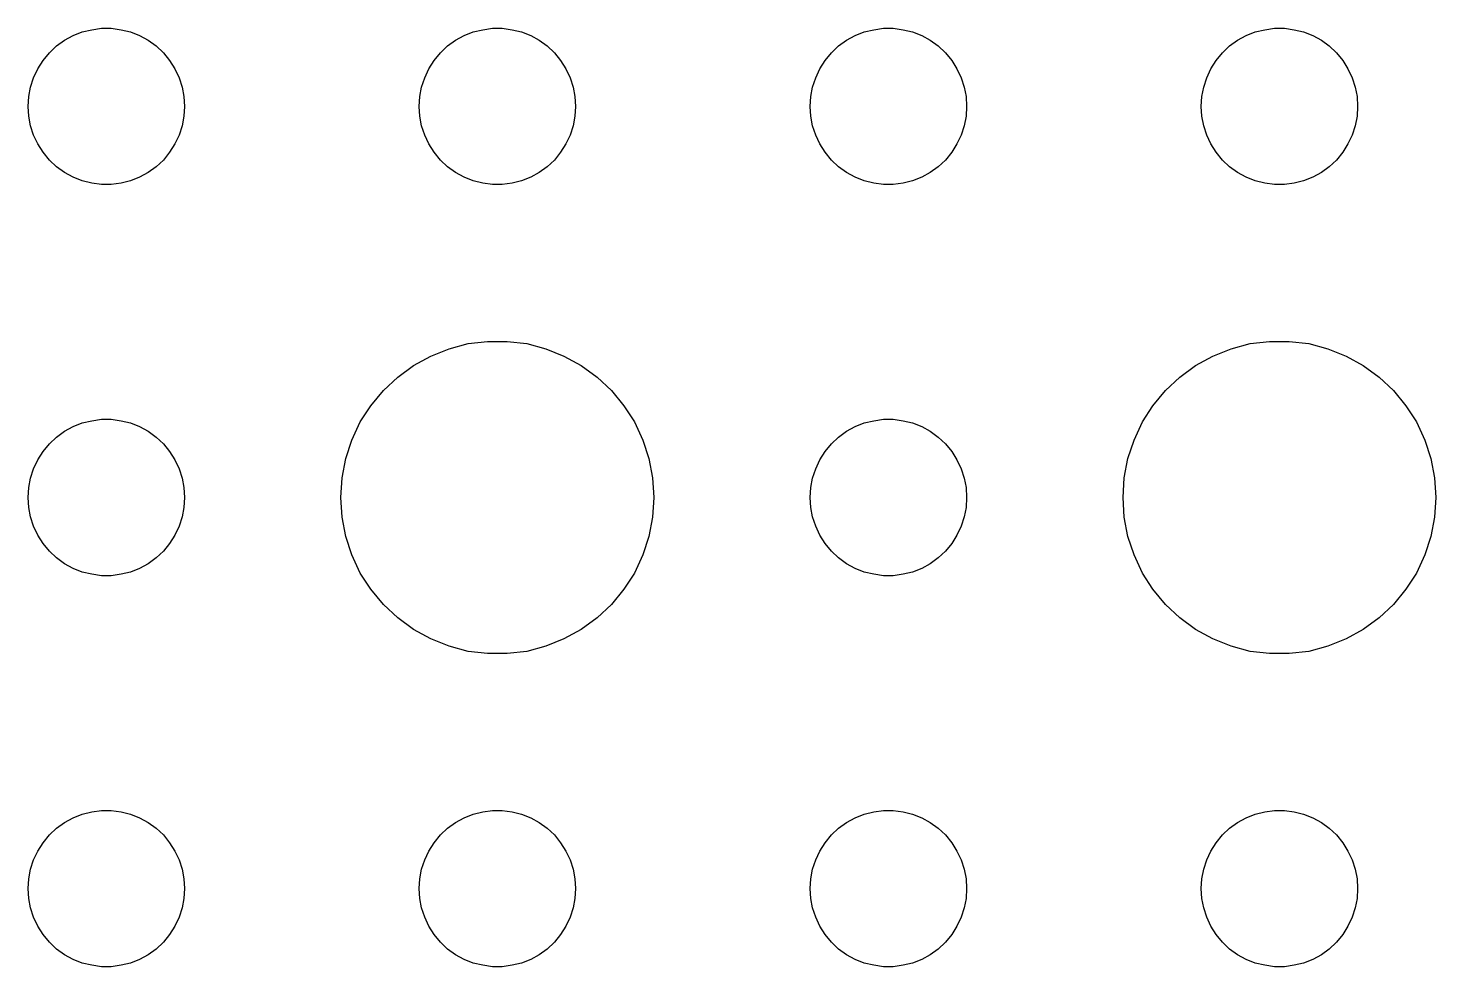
# Model space of a CAD drawing. Header units: metres. Extents: x -134 to 134, y 518 to 1078.
# Drawn here: x -31.5 to -4.5, y 1002 to 1020 of the extents above; entities that cross this region are included whole.
import ezdxf

# ---------------------------------------------------------------- set-up
doc = ezdxf.new("R2010")
doc.units = ezdxf.units.M

msp = doc.modelspace()

# ---------------------------------------------------------------- linework, layer by layer
for p, q in [((-30.8037, 1019.77), (-30.6387, 1019.86)), ((-30.6387, 1019.86), (-30.4635, 1019.93)), ((-30.4635, 1019.93), (-30.2811, 1019.97)), ((-30.2811, 1019.97), (-30.0942, 1020)), ((-30.0942, 1020), (-29.9058, 1020)), ((-29.9058, 1020), (-29.7189, 1019.97)), ((-29.7189, 1019.97), (-29.5365, 1019.93)), ((-29.5365, 1019.93), (-29.3613, 1019.86)), ((-29.3613, 1019.86), (-29.1963, 1019.77)), ((-23.3037, 1019.77), (-23.1387, 1019.86)), ((-23.1387, 1019.86), (-22.9635, 1019.93)), ((-22.9635, 1019.93), (-22.7811, 1019.97)), ((-22.7811, 1019.97), (-22.5942, 1020)), ((-22.5942, 1020), (-22.4058, 1020)), ((-22.4058, 1020), (-22.2189, 1019.97)), ((-22.2189, 1019.97), (-22.0365, 1019.93)), ((-22.0365, 1019.93), (-21.8613, 1019.86)), ((-21.8613, 1019.86), (-21.6963, 1019.77)), ((-15.8037, 1019.77), (-15.6387, 1019.86)), ((-15.6387, 1019.86), (-15.4635, 1019.93)), ((-15.4635, 1019.93), (-15.2811, 1019.97)), ((-15.2811, 1019.97), (-15.0942, 1020)), ((-15.0942, 1020), (-14.9058, 1020)), ((-14.9058, 1020), (-14.7189, 1019.97)), ((-14.7189, 1019.97), (-14.5365, 1019.93)), ((-14.5365, 1019.93), (-14.3613, 1019.86)), ((-14.3613, 1019.86), (-14.1963, 1019.77)), ((-8.30373, 1019.77), (-8.13866, 1019.86)), ((-8.13866, 1019.86), (-7.96352, 1019.93)), ((-7.96352, 1019.93), (-7.78107, 1019.97)), ((-7.78107, 1019.97), (-7.59418, 1020)), ((-7.59418, 1020), (-7.40581, 1020)), ((-7.40581, 1020), (-7.21892, 1019.97)), ((-7.21892, 1019.97), (-7.03647, 1019.93)), ((-7.03647, 1019.93), (-6.86133, 1019.86)), ((-6.86133, 1019.86), (-6.69626, 1019.77)), ((-31.2135, 1019.38), (-31.0934, 1019.53)), ((-31.0934, 1019.53), (-30.9561, 1019.66)), ((-30.9561, 1019.66), (-30.8037, 1019.77)), ((-29.1963, 1019.77), (-29.0439, 1019.66)), ((-29.0439, 1019.66), (-28.9065, 1019.53)), ((-28.9065, 1019.53), (-28.7865, 1019.38)), ((-23.7135, 1019.38), (-23.5934, 1019.53)), ((-23.5934, 1019.53), (-23.4561, 1019.66)), ((-23.4561, 1019.66), (-23.3037, 1019.77)), ((-21.6963, 1019.77), (-21.5439, 1019.66)), ((-21.5439, 1019.66), (-21.4065, 1019.53)), ((-21.4065, 1019.53), (-21.2865, 1019.38)), ((-16.2135, 1019.38), (-16.0934, 1019.53)), ((-16.0934, 1019.53), (-15.9561, 1019.66)), ((-15.9561, 1019.66), (-15.8037, 1019.77)), ((-14.1963, 1019.77), (-14.0439, 1019.66)), ((-14.0439, 1019.66), (-13.9065, 1019.53)), ((-13.9065, 1019.53), (-13.7865, 1019.38)), ((-8.71352, 1019.38), (-8.59344, 1019.53)), ((-8.59344, 1019.53), (-8.45613, 1019.66)), ((-8.45613, 1019.66), (-8.30373, 1019.77)), ((-6.69626, 1019.77), (-6.54385, 1019.66)), ((-6.54385, 1019.66), (-6.40654, 1019.53)), ((-6.40654, 1019.53), (-6.28647, 1019.38)), ((-31.3145, 1019.22), (-31.2135, 1019.38)), ((-28.7865, 1019.38), (-28.6855, 1019.22)), ((-23.8145, 1019.22), (-23.7135, 1019.38)), ((-21.2865, 1019.38), (-21.1855, 1019.22)), ((-16.3145, 1019.22), (-16.2135, 1019.38)), ((-13.7865, 1019.38), (-13.6855, 1019.22)), ((-8.81445, 1019.22), (-8.71352, 1019.38)), ((-6.28647, 1019.38), (-6.18553, 1019.22)), ((-31.4529, 1018.87), (-31.3947, 1019.05)), ((-31.3947, 1019.05), (-31.3145, 1019.22)), ((-28.6855, 1019.22), (-28.6053, 1019.05)), ((-28.6053, 1019.05), (-28.5471, 1018.87)), ((-23.9529, 1018.87), (-23.8947, 1019.05)), ((-23.8947, 1019.05), (-23.8145, 1019.22)), ((-21.1855, 1019.22), (-21.1053, 1019.05)), ((-21.1053, 1019.05), (-21.0471, 1018.87)), ((-16.4529, 1018.87), (-16.3947, 1019.05)), ((-16.3947, 1019.05), (-16.3145, 1019.22)), ((-13.6855, 1019.22), (-13.6053, 1019.05)), ((-13.6053, 1019.05), (-13.5471, 1018.87)), ((-8.95287, 1018.87), (-8.89465, 1019.05)), ((-8.89465, 1019.05), (-8.81445, 1019.22)), ((-6.18553, 1019.22), (-6.10533, 1019.05)), ((-6.10533, 1019.05), (-6.04712, 1018.87)), ((-31.4882, 1018.69), (-31.4529, 1018.87)), ((-28.5471, 1018.87), (-28.5118, 1018.69)), ((-23.9882, 1018.69), (-23.9529, 1018.87)), ((-21.0471, 1018.87), (-21.0118, 1018.69)), ((-16.4882, 1018.69), (-16.4529, 1018.87)), ((-13.5471, 1018.87), (-13.5118, 1018.69)), ((-8.98816, 1018.69), (-8.95287, 1018.87)), ((-6.04712, 1018.87), (-6.01183, 1018.69)), ((-31.5, 1018.5), (-31.4882, 1018.69)), ((-31.4882, 1018.31), (-31.5, 1018.5)), ((-28.5118, 1018.69), (-28.5, 1018.5)), ((-28.5, 1018.5), (-28.5118, 1018.31)), ((-24, 1018.5), (-23.9882, 1018.69)), ((-23.9882, 1018.31), (-24, 1018.5)), ((-21.0118, 1018.69), (-21, 1018.5)), ((-21, 1018.5), (-21.0118, 1018.31)), ((-16.5, 1018.5), (-16.4882, 1018.69)), ((-16.4882, 1018.31), (-16.5, 1018.5)), ((-13.5118, 1018.69), (-13.5, 1018.5)), ((-13.5, 1018.5), (-13.5118, 1018.31)), ((-9, 1018.5), (-8.98816, 1018.69)), ((-8.98816, 1018.31), (-9, 1018.5)), ((-6.01183, 1018.69), (-6, 1018.5)), ((-6, 1018.5), (-6.01183, 1018.31)), ((-31.4529, 1018.13), (-31.4882, 1018.31)), ((-28.5118, 1018.31), (-28.5471, 1018.13)), ((-23.9529, 1018.13), (-23.9882, 1018.31)), ((-21.0118, 1018.31), (-21.0471, 1018.13)), ((-16.4529, 1018.13), (-16.4882, 1018.31)), ((-13.5118, 1018.31), (-13.5471, 1018.13)), ((-8.95287, 1018.13), (-8.98816, 1018.31)), ((-6.01183, 1018.31), (-6.04712, 1018.13)), ((-31.3947, 1017.95), (-31.4529, 1018.13)), ((-31.3145, 1017.78), (-31.3947, 1017.95)), ((-28.6053, 1017.95), (-28.6855, 1017.78)), ((-28.5471, 1018.13), (-28.6053, 1017.95)), ((-23.8947, 1017.95), (-23.9529, 1018.13)), ((-23.8145, 1017.78), (-23.8947, 1017.95)), ((-21.1053, 1017.95), (-21.1855, 1017.78)), ((-21.0471, 1018.13), (-21.1053, 1017.95)), ((-16.3947, 1017.95), (-16.4529, 1018.13)), ((-16.3145, 1017.78), (-16.3947, 1017.95)), ((-13.6053, 1017.95), (-13.6855, 1017.78)), ((-13.5471, 1018.13), (-13.6053, 1017.95)), ((-8.89465, 1017.95), (-8.95287, 1018.13)), ((-8.81445, 1017.78), (-8.89465, 1017.95)), ((-6.10533, 1017.95), (-6.18553, 1017.78)), ((-6.04712, 1018.13), (-6.10533, 1017.95)), ((-31.2135, 1017.62), (-31.3145, 1017.78)), ((-28.6855, 1017.78), (-28.7865, 1017.62)), ((-23.7135, 1017.62), (-23.8145, 1017.78)), ((-21.1855, 1017.78), (-21.2865, 1017.62)), ((-16.2135, 1017.62), (-16.3145, 1017.78)), ((-13.6855, 1017.78), (-13.7865, 1017.62)), ((-8.71352, 1017.62), (-8.81445, 1017.78)), ((-6.18553, 1017.78), (-6.28647, 1017.62)), ((-31.0934, 1017.47), (-31.2135, 1017.62)), ((-30.9561, 1017.34), (-31.0934, 1017.47)), ((-28.9065, 1017.47), (-29.0439, 1017.34)), ((-28.7865, 1017.62), (-28.9065, 1017.47)), ((-23.5934, 1017.47), (-23.7135, 1017.62)), ((-23.4561, 1017.34), (-23.5934, 1017.47)), ((-21.4065, 1017.47), (-21.5439, 1017.34)), ((-21.2865, 1017.62), (-21.4065, 1017.47)), ((-16.0934, 1017.47), (-16.2135, 1017.62)), ((-15.9561, 1017.34), (-16.0934, 1017.47)), ((-13.9065, 1017.47), (-14.0439, 1017.34)), ((-13.7865, 1017.62), (-13.9065, 1017.47)), ((-8.59344, 1017.47), (-8.71352, 1017.62)), ((-8.45613, 1017.34), (-8.59344, 1017.47)), ((-6.40654, 1017.47), (-6.54385, 1017.34)), ((-6.28647, 1017.62), (-6.40654, 1017.47)), ((-30.8037, 1017.23), (-30.9561, 1017.34)), ((-30.6387, 1017.14), (-30.8037, 1017.23)), ((-30.4635, 1017.07), (-30.6387, 1017.14)), ((-29.3613, 1017.14), (-29.5365, 1017.07)), ((-29.1963, 1017.23), (-29.3613, 1017.14)), ((-29.0439, 1017.34), (-29.1963, 1017.23)), ((-23.3037, 1017.23), (-23.4561, 1017.34)), ((-23.1387, 1017.14), (-23.3037, 1017.23)), ((-22.9635, 1017.07), (-23.1387, 1017.14)), ((-21.8613, 1017.14), (-22.0365, 1017.07)), ((-21.6963, 1017.23), (-21.8613, 1017.14)), ((-21.5439, 1017.34), (-21.6963, 1017.23)), ((-15.8037, 1017.23), (-15.9561, 1017.34)), ((-15.6387, 1017.14), (-15.8037, 1017.23)), ((-15.4635, 1017.07), (-15.6387, 1017.14)), ((-14.3613, 1017.14), (-14.5365, 1017.07)), ((-14.1963, 1017.23), (-14.3613, 1017.14)), ((-14.0439, 1017.34), (-14.1963, 1017.23)), ((-8.30373, 1017.23), (-8.45613, 1017.34)), ((-8.13866, 1017.14), (-8.30373, 1017.23)), ((-7.96352, 1017.07), (-8.13866, 1017.14)), ((-6.86133, 1017.14), (-7.03647, 1017.07)), ((-6.69626, 1017.23), (-6.86133, 1017.14)), ((-6.54385, 1017.34), (-6.69626, 1017.23)), ((-30.2811, 1017.03), (-30.4635, 1017.07)), ((-30.0942, 1017), (-30.2811, 1017.03)), ((-29.9058, 1017), (-30.0942, 1017)), ((-29.7189, 1017.03), (-29.9058, 1017)), ((-29.5365, 1017.07), (-29.7189, 1017.03)), ((-22.7811, 1017.03), (-22.9635, 1017.07)), ((-22.5942, 1017), (-22.7811, 1017.03)), ((-22.4058, 1017), (-22.5942, 1017)), ((-22.2189, 1017.03), (-22.4058, 1017)), ((-22.0365, 1017.07), (-22.2189, 1017.03)), ((-15.2811, 1017.03), (-15.4635, 1017.07)), ((-15.0942, 1017), (-15.2811, 1017.03)), ((-14.9058, 1017), (-15.0942, 1017)), ((-14.7189, 1017.03), (-14.9058, 1017)), ((-14.5365, 1017.07), (-14.7189, 1017.03)), ((-7.78107, 1017.03), (-7.96352, 1017.07)), ((-7.59418, 1017), (-7.78107, 1017.03)), ((-7.40581, 1017), (-7.59418, 1017)), ((-7.21892, 1017.03), (-7.40581, 1017)), ((-7.03647, 1017.07), (-7.21892, 1017.03)), ((-23.7773, 1013.71), (-23.427, 1013.85)), ((-23.427, 1013.85), (-23.0621, 1013.95)), ((-23.0621, 1013.95), (-22.6884, 1013.99)), ((-22.6884, 1013.99), (-22.3116, 1013.99)), ((-22.3116, 1013.99), (-21.9379, 1013.95)), ((-21.9379, 1013.95), (-21.5729, 1013.85)), ((-21.5729, 1013.85), (-21.2227, 1013.71)), ((-8.77733, 1013.71), (-8.42705, 1013.85)), ((-8.42705, 1013.85), (-8.06213, 1013.95)), ((-8.06213, 1013.95), (-7.68837, 1013.99)), ((-7.68837, 1013.99), (-7.31161, 1013.99)), ((-7.31161, 1013.99), (-6.93785, 1013.95)), ((-6.93785, 1013.95), (-6.57294, 1013.85)), ((-6.57294, 1013.85), (-6.22266, 1013.71)), ((-24.1075, 1013.53), (-23.7773, 1013.71)), ((-21.2227, 1013.71), (-20.8925, 1013.53)), ((-9.10747, 1013.53), (-8.77733, 1013.71)), ((-6.22266, 1013.71), (-5.89252, 1013.53)), ((-24.4123, 1013.31), (-24.1075, 1013.53)), ((-20.8925, 1013.53), (-20.5877, 1013.31)), ((-9.41226, 1013.31), (-9.10747, 1013.53)), ((-5.89252, 1013.53), (-5.58772, 1013.31)), ((-24.927, 1012.76), (-24.6869, 1013.05)), ((-24.6869, 1013.05), (-24.4123, 1013.31)), ((-20.5877, 1013.31), (-20.3131, 1013.05)), ((-20.3131, 1013.05), (-20.0729, 1012.76)), ((-9.92705, 1012.76), (-9.6869, 1013.05)), ((-9.6869, 1013.05), (-9.41226, 1013.31)), ((-5.58772, 1013.31), (-5.31308, 1013.05)), ((-5.31308, 1013.05), (-5.07294, 1012.76)), ((-25.1289, 1012.45), (-24.927, 1012.76)), ((-20.0729, 1012.76), (-19.8711, 1012.45)), ((-10.1289, 1012.45), (-9.92705, 1012.76)), ((-5.07294, 1012.76), (-4.87108, 1012.45)), ((-30.9561, 1012.16), (-30.8037, 1012.27)), ((-30.8037, 1012.27), (-30.6387, 1012.36)), ((-30.6387, 1012.36), (-30.4635, 1012.43)), ((-30.4635, 1012.43), (-30.2811, 1012.47)), ((-30.2811, 1012.47), (-30.0942, 1012.5)), ((-30.0942, 1012.5), (-29.9058, 1012.5)), ((-29.9058, 1012.5), (-29.7189, 1012.47)), ((-29.7189, 1012.47), (-29.5365, 1012.43)), ((-29.5365, 1012.43), (-29.3613, 1012.36)), ((-29.3613, 1012.36), (-29.1963, 1012.27)), ((-29.1963, 1012.27), (-29.0439, 1012.16)), ((-25.2893, 1012.1), (-25.1289, 1012.45)), ((-19.8711, 1012.45), (-19.7107, 1012.1)), ((-15.9561, 1012.16), (-15.8037, 1012.27)), ((-15.8037, 1012.27), (-15.6387, 1012.36)), ((-15.6387, 1012.36), (-15.4635, 1012.43)), ((-15.4635, 1012.43), (-15.2811, 1012.47)), ((-15.2811, 1012.47), (-15.0942, 1012.5)), ((-15.0942, 1012.5), (-14.9058, 1012.5)), ((-14.9058, 1012.5), (-14.7189, 1012.47)), ((-14.7189, 1012.47), (-14.5365, 1012.43)), ((-14.5365, 1012.43), (-14.3613, 1012.36)), ((-14.3613, 1012.36), (-14.1963, 1012.27)), ((-14.1963, 1012.27), (-14.0439, 1012.16)), ((-10.2893, 1012.1), (-10.1289, 1012.45)), ((-4.87108, 1012.45), (-4.71066, 1012.1)), ((-31.2135, 1011.88), (-31.0934, 1012.03)), ((-31.0934, 1012.03), (-30.9561, 1012.16)), ((-29.0439, 1012.16), (-28.9065, 1012.03)), ((-28.9065, 1012.03), (-28.7865, 1011.88)), ((-25.4057, 1011.75), (-25.2893, 1012.1)), ((-19.7107, 1012.1), (-19.5942, 1011.75)), ((-16.2135, 1011.88), (-16.0934, 1012.03)), ((-16.0934, 1012.03), (-15.9561, 1012.16)), ((-14.0439, 1012.16), (-13.9065, 1012.03)), ((-13.9065, 1012.03), (-13.7865, 1011.88)), ((-10.4057, 1011.75), (-10.2893, 1012.1)), ((-4.71066, 1012.1), (-4.59424, 1011.75)), ((-31.3947, 1011.55), (-31.3145, 1011.72)), ((-31.3145, 1011.72), (-31.2135, 1011.88)), ((-28.7865, 1011.88), (-28.6855, 1011.72)), ((-28.6855, 1011.72), (-28.6053, 1011.55)), ((-25.4763, 1011.38), (-25.4057, 1011.75)), ((-19.5942, 1011.75), (-19.5237, 1011.38)), ((-16.3947, 1011.55), (-16.3145, 1011.72)), ((-16.3145, 1011.72), (-16.2135, 1011.88)), ((-13.7865, 1011.88), (-13.6855, 1011.72)), ((-13.6855, 1011.72), (-13.6053, 1011.55)), ((-10.4763, 1011.38), (-10.4057, 1011.75)), ((-4.59424, 1011.75), (-4.52365, 1011.38)), ((-31.4529, 1011.37), (-31.3947, 1011.55)), ((-28.6053, 1011.55), (-28.5471, 1011.37)), ((-16.4529, 1011.37), (-16.3947, 1011.55)), ((-13.6053, 1011.55), (-13.5471, 1011.37)), ((-31.5, 1011), (-31.4882, 1011.19)), ((-31.4882, 1011.19), (-31.4529, 1011.37)), ((-28.5471, 1011.37), (-28.5118, 1011.19)), ((-28.5118, 1011.19), (-28.5, 1011)), ((-25.5, 1011), (-25.4763, 1011.38)), ((-19.5237, 1011.38), (-19.5, 1011)), ((-16.5, 1011), (-16.4882, 1011.19)), ((-16.4882, 1011.19), (-16.4529, 1011.37)), ((-13.5471, 1011.37), (-13.5118, 1011.19)), ((-13.5118, 1011.19), (-13.5, 1011)), ((-10.5, 1011), (-10.4763, 1011.38)), ((-4.52365, 1011.38), (-4.5, 1011)), ((-31.4882, 1010.81), (-31.5, 1011)), ((-28.5, 1011), (-28.5118, 1010.81)), ((-25.4763, 1010.62), (-25.5, 1011)), ((-19.5, 1011), (-19.5237, 1010.62)), ((-16.4882, 1010.81), (-16.5, 1011)), ((-13.5, 1011), (-13.5118, 1010.81)), ((-10.4763, 1010.62), (-10.5, 1011)), ((-4.5, 1011), (-4.52365, 1010.62)), ((-31.4529, 1010.63), (-31.4882, 1010.81)), ((-31.3947, 1010.45), (-31.4529, 1010.63)), ((-28.5471, 1010.63), (-28.6053, 1010.45)), ((-28.5118, 1010.81), (-28.5471, 1010.63)), ((-25.4057, 1010.25), (-25.4763, 1010.62)), ((-19.5237, 1010.62), (-19.5942, 1010.25)), ((-16.4529, 1010.63), (-16.4882, 1010.81)), ((-16.3947, 1010.45), (-16.4529, 1010.63)), ((-13.5471, 1010.63), (-13.6053, 1010.45)), ((-13.5118, 1010.81), (-13.5471, 1010.63)), ((-10.4057, 1010.25), (-10.4763, 1010.62)), ((-4.52365, 1010.62), (-4.59424, 1010.25)), ((-31.3145, 1010.28), (-31.3947, 1010.45)), ((-28.6053, 1010.45), (-28.6855, 1010.28)), ((-16.3145, 1010.28), (-16.3947, 1010.45)), ((-13.6053, 1010.45), (-13.6855, 1010.28)), ((-31.2135, 1010.12), (-31.3145, 1010.28)), ((-31.0934, 1009.97), (-31.2135, 1010.12)), ((-28.7865, 1010.12), (-28.9065, 1009.97)), ((-28.6855, 1010.28), (-28.7865, 1010.12)), ((-25.2893, 1009.9), (-25.4057, 1010.25)), ((-19.5942, 1010.25), (-19.7107, 1009.9)), ((-16.2135, 1010.12), (-16.3145, 1010.28)), ((-16.0934, 1009.97), (-16.2135, 1010.12)), ((-13.7865, 1010.12), (-13.9065, 1009.97)), ((-13.6855, 1010.28), (-13.7865, 1010.12)), ((-10.2893, 1009.9), (-10.4057, 1010.25)), ((-4.59424, 1010.25), (-4.71066, 1009.9)), ((-30.9561, 1009.84), (-31.0934, 1009.97)), ((-30.8037, 1009.73), (-30.9561, 1009.84)), ((-29.0439, 1009.84), (-29.1963, 1009.73)), ((-28.9065, 1009.97), (-29.0439, 1009.84)), ((-25.1289, 1009.55), (-25.2893, 1009.9)), ((-19.7107, 1009.9), (-19.8711, 1009.55)), ((-15.9561, 1009.84), (-16.0934, 1009.97)), ((-15.8037, 1009.73), (-15.9561, 1009.84)), ((-14.0439, 1009.84), (-14.1963, 1009.73)), ((-13.9065, 1009.97), (-14.0439, 1009.84)), ((-10.1289, 1009.55), (-10.2893, 1009.9)), ((-4.71066, 1009.9), (-4.87108, 1009.55)), ((-30.6387, 1009.64), (-30.8037, 1009.73)), ((-30.4635, 1009.57), (-30.6387, 1009.64)), ((-30.2811, 1009.53), (-30.4635, 1009.57)), ((-29.5365, 1009.57), (-29.7189, 1009.53)), ((-29.3613, 1009.64), (-29.5365, 1009.57)), ((-29.1963, 1009.73), (-29.3613, 1009.64)), ((-24.927, 1009.24), (-25.1289, 1009.55)), ((-19.8711, 1009.55), (-20.0729, 1009.24)), ((-15.6387, 1009.64), (-15.8037, 1009.73)), ((-15.4635, 1009.57), (-15.6387, 1009.64)), ((-15.2811, 1009.53), (-15.4635, 1009.57)), ((-14.5365, 1009.57), (-14.7189, 1009.53)), ((-14.3613, 1009.64), (-14.5365, 1009.57)), ((-14.1963, 1009.73), (-14.3613, 1009.64)), ((-9.92705, 1009.24), (-10.1289, 1009.55)), ((-4.87108, 1009.55), (-5.07294, 1009.24)), ((-30.0942, 1009.5), (-30.2811, 1009.53)), ((-29.9058, 1009.5), (-30.0942, 1009.5)), ((-29.7189, 1009.53), (-29.9058, 1009.5)), ((-15.0942, 1009.5), (-15.2811, 1009.53)), ((-14.9058, 1009.5), (-15.0942, 1009.5)), ((-14.7189, 1009.53), (-14.9058, 1009.5)), ((-24.6869, 1008.95), (-24.927, 1009.24)), ((-20.0729, 1009.24), (-20.3131, 1008.95)), ((-9.6869, 1008.95), (-9.92705, 1009.24)), ((-5.07294, 1009.24), (-5.31308, 1008.95)), ((-24.4123, 1008.69), (-24.6869, 1008.95)), ((-20.3131, 1008.95), (-20.5877, 1008.69)), ((-9.41226, 1008.69), (-9.6869, 1008.95)), ((-5.31308, 1008.95), (-5.58772, 1008.69)), ((-24.1075, 1008.47), (-24.4123, 1008.69)), ((-23.7773, 1008.29), (-24.1075, 1008.47)), ((-20.8925, 1008.47), (-21.2227, 1008.29)), ((-20.5877, 1008.69), (-20.8925, 1008.47)), ((-9.10747, 1008.47), (-9.41226, 1008.69)), ((-8.77733, 1008.29), (-9.10747, 1008.47)), ((-5.89252, 1008.47), (-6.22266, 1008.29)), ((-5.58772, 1008.69), (-5.89252, 1008.47)), ((-23.427, 1008.15), (-23.7773, 1008.29)), ((-21.2227, 1008.29), (-21.5729, 1008.15)), ((-8.42705, 1008.15), (-8.77733, 1008.29)), ((-6.22266, 1008.29), (-6.57294, 1008.15)), ((-23.0621, 1008.05), (-23.427, 1008.15)), ((-22.6884, 1008.01), (-23.0621, 1008.05)), ((-22.3116, 1008.01), (-22.6884, 1008.01)), ((-21.9379, 1008.05), (-22.3116, 1008.01)), ((-21.5729, 1008.15), (-21.9379, 1008.05)), ((-8.06213, 1008.05), (-8.42705, 1008.15)), ((-7.68837, 1008.01), (-8.06213, 1008.05)), ((-7.31161, 1008.01), (-7.68837, 1008.01)), ((-6.93785, 1008.05), (-7.31161, 1008.01)), ((-6.57294, 1008.15), (-6.93785, 1008.05)), ((-30.4635, 1004.93), (-30.2811, 1004.97)), ((-30.2811, 1004.97), (-30.0942, 1005)), ((-30.0942, 1005), (-29.9058, 1005)), ((-29.9058, 1005), (-29.7189, 1004.97)), ((-29.7189, 1004.97), (-29.5365, 1004.93)), ((-22.9635, 1004.93), (-22.7811, 1004.97)), ((-22.7811, 1004.97), (-22.5942, 1005)), ((-22.5942, 1005), (-22.4058, 1005)), ((-22.4058, 1005), (-22.2189, 1004.97)), ((-22.2189, 1004.97), (-22.0365, 1004.93)), ((-15.4635, 1004.93), (-15.2811, 1004.97)), ((-15.2811, 1004.97), (-15.0942, 1005)), ((-15.0942, 1005), (-14.9058, 1005)), ((-14.9058, 1005), (-14.7189, 1004.97)), ((-14.7189, 1004.97), (-14.5365, 1004.93)), ((-7.96352, 1004.93), (-7.78107, 1004.97)), ((-7.78107, 1004.97), (-7.59418, 1005)), ((-7.59418, 1005), (-7.40581, 1005)), ((-7.40581, 1005), (-7.21892, 1004.97)), ((-7.21892, 1004.97), (-7.03647, 1004.93)), ((-30.9561, 1004.66), (-30.8037, 1004.77)), ((-30.8037, 1004.77), (-30.6387, 1004.86)), ((-30.6387, 1004.86), (-30.4635, 1004.93)), ((-29.5365, 1004.93), (-29.3613, 1004.86)), ((-29.3613, 1004.86), (-29.1963, 1004.77)), ((-29.1963, 1004.77), (-29.0439, 1004.66)), ((-23.4561, 1004.66), (-23.3037, 1004.77)), ((-23.3037, 1004.77), (-23.1387, 1004.86)), ((-23.1387, 1004.86), (-22.9635, 1004.93)), ((-22.0365, 1004.93), (-21.8613, 1004.86)), ((-21.8613, 1004.86), (-21.6963, 1004.77)), ((-21.6963, 1004.77), (-21.5439, 1004.66)), ((-15.9561, 1004.66), (-15.8037, 1004.77)), ((-15.8037, 1004.77), (-15.6387, 1004.86)), ((-15.6387, 1004.86), (-15.4635, 1004.93)), ((-14.5365, 1004.93), (-14.3613, 1004.86)), ((-14.3613, 1004.86), (-14.1963, 1004.77)), ((-14.1963, 1004.77), (-14.0439, 1004.66)), ((-8.45613, 1004.66), (-8.30373, 1004.77)), ((-8.30373, 1004.77), (-8.13866, 1004.86)), ((-8.13866, 1004.86), (-7.96352, 1004.93)), ((-7.03647, 1004.93), (-6.86133, 1004.86)), ((-6.86133, 1004.86), (-6.69626, 1004.77)), ((-6.69626, 1004.77), (-6.54385, 1004.66)), ((-31.2135, 1004.38), (-31.0934, 1004.53)), ((-31.0934, 1004.53), (-30.9561, 1004.66)), ((-29.0439, 1004.66), (-28.9065, 1004.53)), ((-28.9065, 1004.53), (-28.7865, 1004.38)), ((-23.7135, 1004.38), (-23.5934, 1004.53)), ((-23.5934, 1004.53), (-23.4561, 1004.66)), ((-21.5439, 1004.66), (-21.4065, 1004.53)), ((-21.4065, 1004.53), (-21.2865, 1004.38)), ((-16.2135, 1004.38), (-16.0934, 1004.53)), ((-16.0934, 1004.53), (-15.9561, 1004.66)), ((-14.0439, 1004.66), (-13.9065, 1004.53)), ((-13.9065, 1004.53), (-13.7865, 1004.38)), ((-8.71352, 1004.38), (-8.59344, 1004.53)), ((-8.59344, 1004.53), (-8.45613, 1004.66)), ((-6.54385, 1004.66), (-6.40654, 1004.53)), ((-6.40654, 1004.53), (-6.28647, 1004.38)), ((-31.3947, 1004.05), (-31.3145, 1004.22)), ((-31.3145, 1004.22), (-31.2135, 1004.38)), ((-28.7865, 1004.38), (-28.6855, 1004.22)), ((-28.6855, 1004.22), (-28.6053, 1004.05)), ((-23.8947, 1004.05), (-23.8145, 1004.22)), ((-23.8145, 1004.22), (-23.7135, 1004.38)), ((-21.2865, 1004.38), (-21.1855, 1004.22)), ((-21.1855, 1004.22), (-21.1053, 1004.05)), ((-16.3947, 1004.05), (-16.3145, 1004.22)), ((-16.3145, 1004.22), (-16.2135, 1004.38)), ((-13.7865, 1004.38), (-13.6855, 1004.22)), ((-13.6855, 1004.22), (-13.6053, 1004.05)), ((-8.89465, 1004.05), (-8.81445, 1004.22)), ((-8.81445, 1004.22), (-8.71352, 1004.38)), ((-6.28647, 1004.38), (-6.18553, 1004.22)), ((-6.18553, 1004.22), (-6.10533, 1004.05)), ((-31.4882, 1003.69), (-31.4529, 1003.87)), ((-31.4529, 1003.87), (-31.3947, 1004.05)), ((-28.6053, 1004.05), (-28.5471, 1003.87)), ((-28.5471, 1003.87), (-28.5118, 1003.69)), ((-23.9882, 1003.69), (-23.9529, 1003.87)), ((-23.9529, 1003.87), (-23.8947, 1004.05)), ((-21.1053, 1004.05), (-21.0471, 1003.87)), ((-21.0471, 1003.87), (-21.0118, 1003.69)), ((-16.4882, 1003.69), (-16.4529, 1003.87)), ((-16.4529, 1003.87), (-16.3947, 1004.05)), ((-13.6053, 1004.05), (-13.5471, 1003.87)), ((-13.5471, 1003.87), (-13.5118, 1003.69)), ((-8.98816, 1003.69), (-8.95287, 1003.87)), ((-8.95287, 1003.87), (-8.89465, 1004.05)), ((-6.10533, 1004.05), (-6.04712, 1003.87)), ((-6.04712, 1003.87), (-6.01183, 1003.69)), ((-31.5, 1003.5), (-31.4882, 1003.69)), ((-28.5118, 1003.69), (-28.5, 1003.5)), ((-24, 1003.5), (-23.9882, 1003.69)), ((-21.0118, 1003.69), (-21, 1003.5)), ((-16.5, 1003.5), (-16.4882, 1003.69)), ((-13.5118, 1003.69), (-13.5, 1003.5)), ((-9, 1003.5), (-8.98816, 1003.69)), ((-6.01183, 1003.69), (-6, 1003.5)), ((-31.4882, 1003.31), (-31.5, 1003.5)), ((-28.5, 1003.5), (-28.5118, 1003.31)), ((-23.9882, 1003.31), (-24, 1003.5)), ((-21, 1003.5), (-21.0118, 1003.31)), ((-16.4882, 1003.31), (-16.5, 1003.5)), ((-13.5, 1003.5), (-13.5118, 1003.31)), ((-8.98816, 1003.31), (-9, 1003.5)), ((-6, 1003.5), (-6.01183, 1003.31)), ((-31.4529, 1003.13), (-31.4882, 1003.31)), ((-31.3947, 1002.95), (-31.4529, 1003.13)), ((-28.5471, 1003.13), (-28.6053, 1002.95)), ((-28.5118, 1003.31), (-28.5471, 1003.13)), ((-23.9529, 1003.13), (-23.9882, 1003.31)), ((-23.8947, 1002.95), (-23.9529, 1003.13)), ((-21.0471, 1003.13), (-21.1053, 1002.95)), ((-21.0118, 1003.31), (-21.0471, 1003.13)), ((-16.4529, 1003.13), (-16.4882, 1003.31)), ((-16.3947, 1002.95), (-16.4529, 1003.13)), ((-13.5471, 1003.13), (-13.6053, 1002.95)), ((-13.5118, 1003.31), (-13.5471, 1003.13)), ((-8.95287, 1003.13), (-8.98816, 1003.31)), ((-8.89465, 1002.95), (-8.95287, 1003.13)), ((-6.04712, 1003.13), (-6.10533, 1002.95)), ((-6.01183, 1003.31), (-6.04712, 1003.13)), ((-31.3145, 1002.78), (-31.3947, 1002.95)), ((-28.6053, 1002.95), (-28.6855, 1002.78)), ((-23.8145, 1002.78), (-23.8947, 1002.95)), ((-21.1053, 1002.95), (-21.1855, 1002.78)), ((-16.3145, 1002.78), (-16.3947, 1002.95)), ((-13.6053, 1002.95), (-13.6855, 1002.78)), ((-8.81445, 1002.78), (-8.89465, 1002.95)), ((-6.10533, 1002.95), (-6.18553, 1002.78)), ((-31.2135, 1002.62), (-31.3145, 1002.78)), ((-31.0934, 1002.47), (-31.2135, 1002.62)), ((-28.7865, 1002.62), (-28.9065, 1002.47)), ((-28.6855, 1002.78), (-28.7865, 1002.62)), ((-23.7135, 1002.62), (-23.8145, 1002.78)), ((-23.5934, 1002.47), (-23.7135, 1002.62)), ((-21.2865, 1002.62), (-21.4065, 1002.47)), ((-21.1855, 1002.78), (-21.2865, 1002.62)), ((-16.2135, 1002.62), (-16.3145, 1002.78)), ((-16.0934, 1002.47), (-16.2135, 1002.62)), ((-13.7865, 1002.62), (-13.9065, 1002.47)), ((-13.6855, 1002.78), (-13.7865, 1002.62)), ((-8.71352, 1002.62), (-8.81445, 1002.78)), ((-8.59344, 1002.47), (-8.71352, 1002.62)), ((-6.28647, 1002.62), (-6.40654, 1002.47)), ((-6.18553, 1002.78), (-6.28647, 1002.62)), ((-30.9561, 1002.34), (-31.0934, 1002.47)), ((-30.8037, 1002.23), (-30.9561, 1002.34)), ((-29.0439, 1002.34), (-29.1963, 1002.23)), ((-28.9065, 1002.47), (-29.0439, 1002.34)), ((-23.4561, 1002.34), (-23.5934, 1002.47)), ((-23.3037, 1002.23), (-23.4561, 1002.34)), ((-21.5439, 1002.34), (-21.6963, 1002.23)), ((-21.4065, 1002.47), (-21.5439, 1002.34)), ((-15.9561, 1002.34), (-16.0934, 1002.47)), ((-15.8037, 1002.23), (-15.9561, 1002.34)), ((-14.0439, 1002.34), (-14.1963, 1002.23)), ((-13.9065, 1002.47), (-14.0439, 1002.34)), ((-8.45613, 1002.34), (-8.59344, 1002.47)), ((-8.30373, 1002.23), (-8.45613, 1002.34)), ((-6.54385, 1002.34), (-6.69626, 1002.23)), ((-6.40654, 1002.47), (-6.54385, 1002.34)), ((-30.6387, 1002.14), (-30.8037, 1002.23)), ((-30.4635, 1002.07), (-30.6387, 1002.14)), ((-30.2811, 1002.03), (-30.4635, 1002.07)), ((-30.0942, 1002), (-30.2811, 1002.03)), ((-29.9058, 1002), (-30.0942, 1002)), ((-29.7189, 1002.03), (-29.9058, 1002)), ((-29.5365, 1002.07), (-29.7189, 1002.03)), ((-29.3613, 1002.14), (-29.5365, 1002.07)), ((-29.1963, 1002.23), (-29.3613, 1002.14)), ((-23.1387, 1002.14), (-23.3037, 1002.23)), ((-22.9635, 1002.07), (-23.1387, 1002.14)), ((-22.7811, 1002.03), (-22.9635, 1002.07)), ((-22.5942, 1002), (-22.7811, 1002.03)), ((-22.4058, 1002), (-22.5942, 1002)), ((-22.2189, 1002.03), (-22.4058, 1002)), ((-22.0365, 1002.07), (-22.2189, 1002.03)), ((-21.8613, 1002.14), (-22.0365, 1002.07)), ((-21.6963, 1002.23), (-21.8613, 1002.14)), ((-15.6387, 1002.14), (-15.8037, 1002.23)), ((-15.4635, 1002.07), (-15.6387, 1002.14)), ((-15.2811, 1002.03), (-15.4635, 1002.07)), ((-15.0942, 1002), (-15.2811, 1002.03)), ((-14.9058, 1002), (-15.0942, 1002)), ((-14.7189, 1002.03), (-14.9058, 1002)), ((-14.5365, 1002.07), (-14.7189, 1002.03)), ((-14.3613, 1002.14), (-14.5365, 1002.07)), ((-14.1963, 1002.23), (-14.3613, 1002.14)), ((-8.13866, 1002.14), (-8.30373, 1002.23)), ((-7.96352, 1002.07), (-8.13866, 1002.14)), ((-7.78107, 1002.03), (-7.96352, 1002.07)), ((-7.59418, 1002), (-7.78107, 1002.03)), ((-7.40581, 1002), (-7.59418, 1002)), ((-7.21892, 1002.03), (-7.40581, 1002)), ((-7.03647, 1002.07), (-7.21892, 1002.03)), ((-6.86133, 1002.14), (-7.03647, 1002.07)), ((-6.69626, 1002.23), (-6.86133, 1002.14))]:
    msp.add_line(p, q)

doc.saveas('drawing.dxf')
